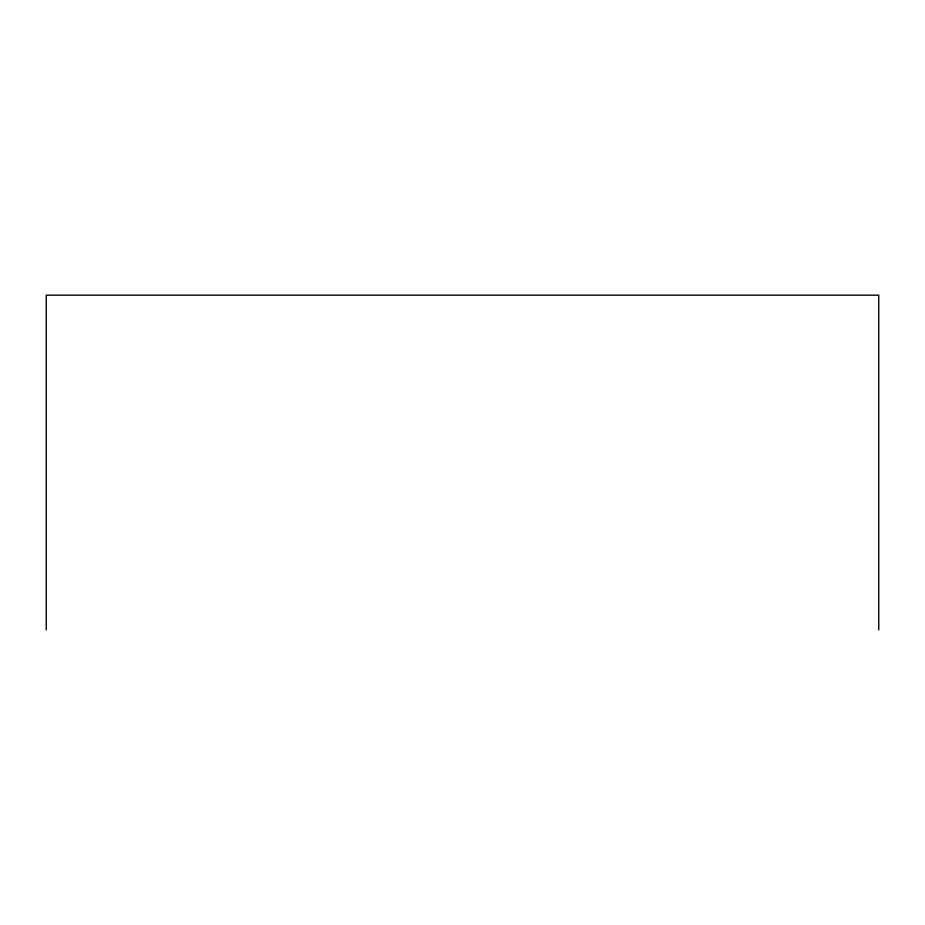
<?xml version="1.0" encoding="UTF-8"?>
<svg xmlns="http://www.w3.org/2000/svg" width="925" height="925" viewBox="0 0 925 925"><rect width="100%" height="100%" fill="white"/><g stroke="black" fill="none" stroke-linecap="round" stroke-linejoin="round"><path stroke-width="1.39" d="M878.75 629.832L878.75 295.168L46.25 295.168L46.25 629.832"/></g></svg>
